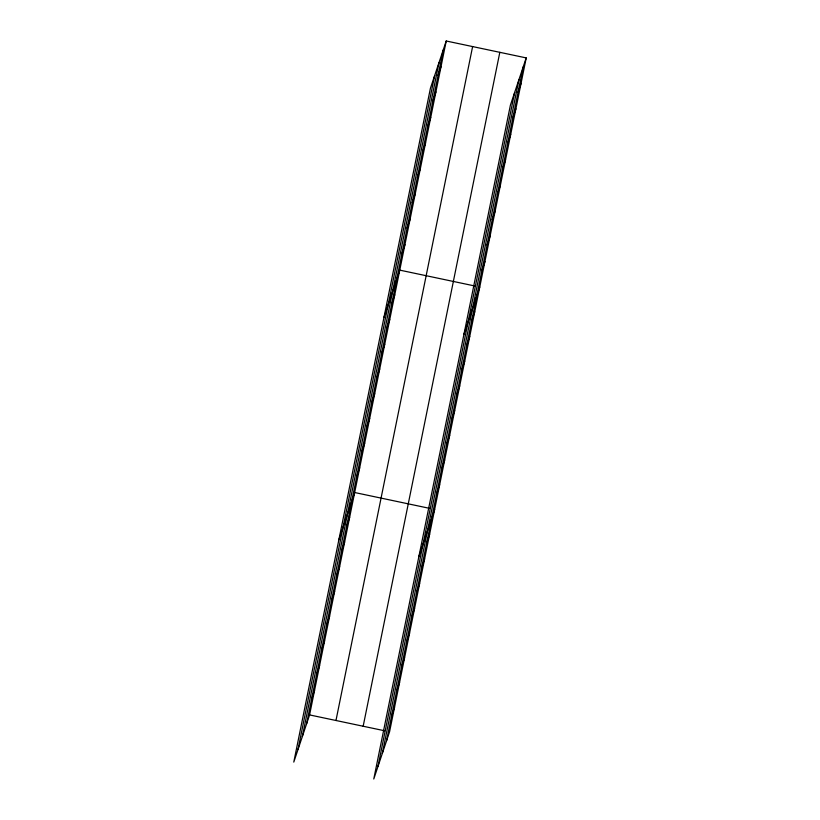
<?xml version="1.0" encoding="UTF-8"?>
<svg xmlns="http://www.w3.org/2000/svg" width="820" height="820" viewBox="0 0 820 820"><rect width="100%" height="100%" fill="white"/><g stroke="black" fill="none" stroke-linecap="round" stroke-linejoin="round"><path stroke-width="1.23" d="M298.008 749.5L434.651 75.583M302.354 736.514L438.997 62.597M306.567 723.906L443.22 49.989M446.223 41L430.438 88.181L293.785 762.098L309.581 714.917L446.223 41L526.214 57.902L389.561 731.819L373.776 779L510.419 105.083L526.214 57.902M335.974 720.493L472.617 46.576M363.168 726.243L499.821 52.326M377.989 766.392L514.642 92.475M382.335 753.416L518.988 79.499M386.548 740.808L523.201 66.891M438.054 75.45L441.068 66.461M432.888 100.911L435.902 91.922M427.732 126.372L430.736 117.373M422.566 151.833L425.58 142.834M417.4 177.284L420.414 168.295M412.245 202.745L415.248 193.756M407.079 228.206L410.092 219.217M401.923 253.667L404.926 244.678M383.975 317.319L399.76 270.128L474.954 286.016M391.745 303.83L394.758 294.841M386.732 328.543L389.746 319.554M381.72 353.256L384.734 344.267M376.718 377.969L379.721 368.969M371.706 402.681L374.709 393.682M366.694 427.384L369.697 418.395M361.681 452.097L364.695 443.107M356.669 476.809L359.683 467.81M338.885 539.703L354.67 492.523L429.854 508.41M346.655 526.225L349.658 517.236M341.643 550.938L344.646 541.948M336.63 575.65L339.644 566.651M331.618 600.363L334.632 591.364M326.606 625.066L329.619 616.076M321.594 649.778L324.607 640.789M316.592 674.491L319.595 665.502M311.579 699.204L314.583 690.204M518.045 92.352L521.048 83.353M512.879 117.813L515.882 108.814M507.713 143.274L510.727 134.275M502.557 168.725L505.561 159.736M497.391 194.186L500.405 185.197M492.226 219.647L495.239 210.658M487.07 245.108L490.073 236.109M481.904 270.569L484.917 261.57M463.966 334.212L479.751 287.031M471.736 320.733L474.739 311.743M466.723 345.445L469.727 336.456M461.711 370.158L464.714 361.159M456.699 394.861L459.712 385.871M451.687 419.573L454.7 410.584M446.674 444.286L449.688 435.297M441.672 468.999L444.676 459.999M436.66 493.702L439.663 484.712M418.866 556.606L434.651 509.425M426.636 543.127L429.649 534.138M421.623 567.84L424.637 558.84M416.611 592.553L419.625 583.553M411.609 617.255L414.612 608.266M406.597 641.968L409.6 632.978M401.585 666.68L404.588 657.681M396.572 691.393L399.586 682.394M391.56 716.096L394.574 707.106M309.581 714.917L384.764 730.804"/></g></svg>
